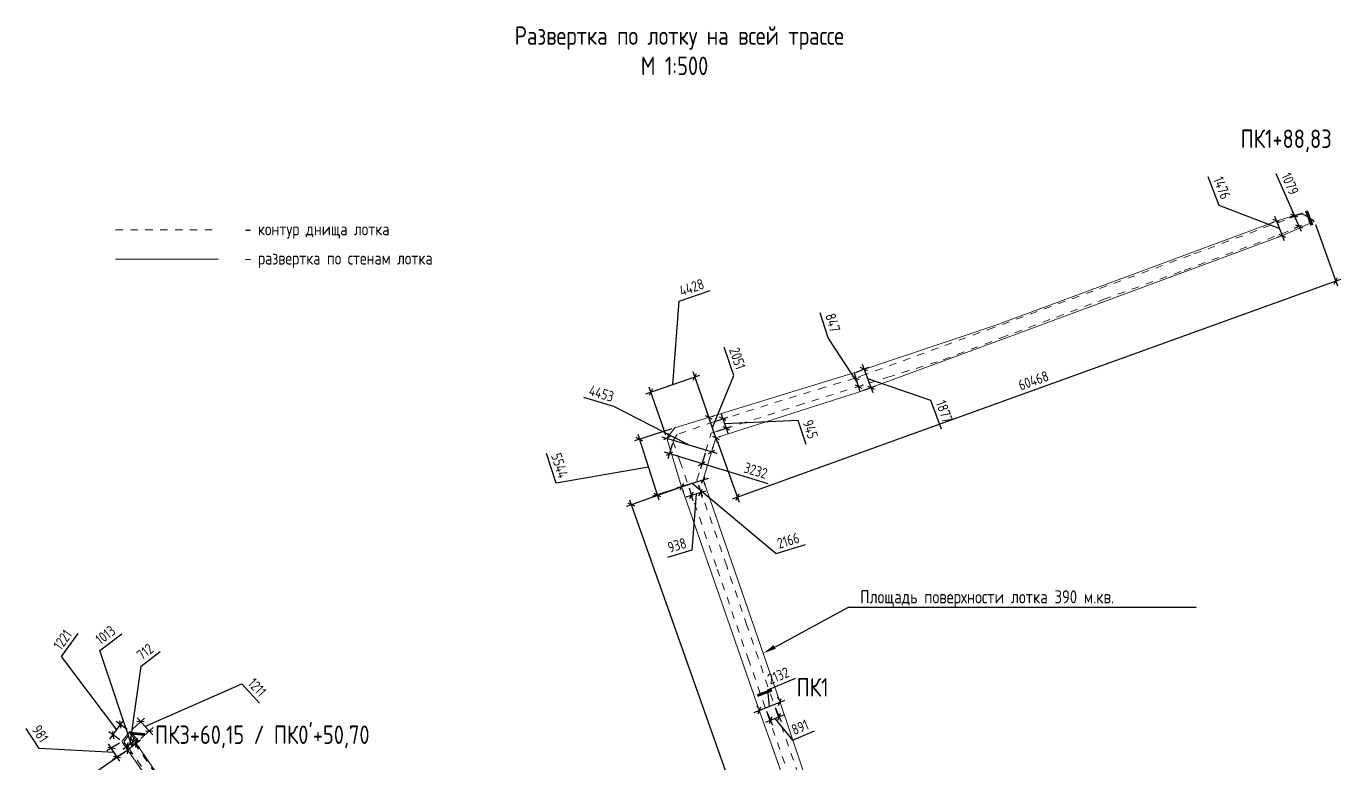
# Model space of a CAD drawing. Header units: millimetres. Extents: x 23457745 to 25202521, y 22218467 to 22861220.
# Drawn here: x 24554652 to 24679555, y 22620525 to 22690647 of the extents above; entities that cross this region are included whole.
import ezdxf
from ezdxf import colors
from ezdxf.entities.mleader import LeaderData, LeaderLine
from ezdxf.math import Vec2, Vec3

# ---------------------------------------------------------------- set-up
doc = ezdxf.new("R2010")
doc.units = ezdxf.units.MM
doc.linetypes.add('Штриховая', pattern=[2822.222233, 1411.111116, -1411.111116])
doc.layers.add('Text blocks_Ном._пера__28', color=7, linetype='Continuous', lineweight=13)
doc.layers.add('Пикеты', color=1, linetype='Continuous', lineweight=60)
doc.layers.add('Выноски', color=7, linetype='Continuous')
doc.styles.add('GOST 2.304', font='GOST_type.ttf')
doc.dimstyles.new('SPDS', dxfattribs={"dimscale": 100, "dimtxt": 2, "dimasz": 1, "dimexe": 1, "dimexo": 0.625, "dimgap": 0.7, "dimtad": 1, "dimdec": 0, "dimrnd": 0.001, "dimtxsty": 'GOST 2.304', "dimblk": 'OBLIQUE', "dimcen": 1.5, "dimdle": 1, "dimadec": 0, "dimazin": 2, "dimtfac": 0.75, "dimtdec": 0, "dimtmove": 1, "dimatfit": 3, "dimldrblk": 'OBLIQUE', "dimfxl": 1.25, "dimtolj": 1, "dimarcsym": 0})

# ---------------------------------------------------------------- blocks, each defined once
blk = doc.blocks.new('_Oblique')
at = {"color": 0, "linetype": 'ByBlock', "lineweight": -2}
blk.add_line((-0.5, -0.5), (0.5, 0.5), dxfattribs=at)
blk = doc.blocks.new('*D128')
at = {"color": 0, "lineweight": -2, "transparency": 16777216}
for p, q in [((24561640, 22631283), (24563725, 22632884)), ((24564699, 22622140), (24561640, 22631283)), ((24565497, 22622754), (24563901, 22621527)), ((24564488, 22621584), (24564602, 22621435)), ((24565291, 22622201), (24565405, 22622053))]:
    blk.add_line(p, q, dxfattribs=at)
at = {"layer": 'Defpoints', "color": 0, "lineweight": 30, "transparency": 16777216}
for p in [(24565101, 22622449), (24564297, 22621832), (24564297, 22621832)]:
    blk.add_point(p, dxfattribs=at)
at = {"color": 0, "lineweight": -2, "transparency": 16777216, "xscale": 500.0000000000001, "yscale": 500.0000000000001, "zscale": 500.0000000000001}
for p, rotation in [((24565101, 22622449), 37.52925139756826), ((24564297, 22621832), 217.5292513975683)]:
    blk.add_blockref('_Oblique', p, dxfattribs=dict(at, rotation=rotation))
at = {"color": 0, "transparency": 16777216, "insert": (24562165, 22632758), "char_height": 1000, "attachment_point": 5, "rotation": 37.52925, "style": 'GOST 2.304'}
blk.add_mtext('\\A1;1013', dxfattribs=at)
blk = doc.blocks.new('*D124')
at = {"color": 0, "lineweight": -2, "transparency": 16777216}
for p, q in [((24565556, 22629797), (24567363, 22631184)), ((24564533, 22622405), (24565556, 22629797)), ((24565212, 22622926), (24563855, 22621883)), ((24564250, 22622190), (24563947, 22622585)), ((24564814, 22622623), (24564511, 22623018))]:
    blk.add_line(p, q, dxfattribs=at)
at = {"layer": 'Defpoints', "color": 0, "lineweight": 30, "transparency": 16777216}
for p in [(24564251, 22622188), (24564440, 22621942), (24565005, 22622375)]:
    blk.add_point(p, dxfattribs=at)
at = {"color": 0, "lineweight": -2, "transparency": 16777216, "xscale": 500.0000000000001, "yscale": 500.0000000000001, "zscale": 500.0000000000001}
for p, rotation in [((24564251, 22622188), 217.5292513972541), ((24564816, 22622622), 37.52925139725419)]:
    blk.add_blockref('_Oblique', p, dxfattribs=dict(at, rotation=rotation))
at = {"color": 0, "transparency": 16777216, "insert": (24565941, 22631165), "char_height": 1000, "attachment_point": 5, "rotation": 37.52925, "style": 'GOST 2.304'}
blk.add_mtext('\\A1;712', dxfattribs=at)
blk = doc.blocks.new('*D143')
at = {"color": 0, "lineweight": -2, "transparency": 16777216}
for p, q in [((24555875, 22621966), (24554652, 22623881)), ((24563504, 22622492), (24562321, 22621737)), ((24563539, 22620758), (24562473, 22622427)), ((24563006, 22621592), (24555875, 22621966)), ((24564032, 22621666), (24562849, 22620910))]:
    blk.add_line(p, q, dxfattribs=at)
at = {"layer": 'Defpoints', "color": 0, "lineweight": 30, "transparency": 16777216}
for p in [(24563768, 22622661), (24562742, 22622006), (24564296, 22621834)]:
    blk.add_point(p, dxfattribs=at)
at = {"color": 0, "lineweight": -2, "transparency": 16777216, "xscale": 500.0000000000001, "yscale": 500.0000000000001, "zscale": 500.0000000000001}
for p, rotation in [((24562742, 22622006), 122.5564769666029), ((24563270, 22621179), 302.5564769666028)]:
    blk.add_blockref('_Oblique', p, dxfattribs=dict(at, rotation=rotation))
at = {"color": 0, "transparency": 16777216, "insert": (24555980, 22623381), "char_height": 1000, "attachment_point": 5, "rotation": 302.55648, "style": 'GOST 2.304'}
blk.add_mtext('\\A1;981', dxfattribs=at)
blk = doc.blocks.new('*D144')
at = {"color": 0, "lineweight": -2, "transparency": 16777216}
for p, q in [((24557995, 22630717), (24559578, 22632905)), ((24563249, 22623745), (24557995, 22630717)), ((24562599, 22622845), (24563900, 22624645)), ((24564246, 22623778), (24563202, 22624533)), ((24563531, 22622788), (24562486, 22623543))]:
    blk.add_line(p, q, dxfattribs=at)
at = {"layer": 'Defpoints', "color": 0, "lineweight": 30, "transparency": 16777216}
for p in [(24563607, 22624240), (24563784, 22622605), (24564499, 22623595)]:
    blk.add_point(p, dxfattribs=at)
at = {"color": 0, "lineweight": -2, "transparency": 16777216, "xscale": 500.0000000000001, "yscale": 500.0000000000001, "zscale": 500.0000000000001}
for p, rotation in [((24563607, 22624240), 54.12503461162292), ((24562892, 22623250), 234.1250346116229)]:
    blk.add_blockref('_Oblique', p, dxfattribs=dict(at, rotation=rotation))
at = {"color": 0, "transparency": 16777216, "insert": (24558097, 22632310), "char_height": 1000, "attachment_point": 5, "rotation": 54.12503, "style": 'GOST 2.304'}
blk.add_mtext('\\A1;1221', dxfattribs=at)
blk = doc.blocks.new('*D125')
at = {"color": 0, "lineweight": -2, "transparency": 16777216}
for p, q in [((24564045, 22621656), (24559482, 22618497)), ((24559608, 22619193), (24567811, 22607344)), ((24571678, 22610630), (24567115, 22607471))]:
    blk.add_line(p, q, dxfattribs=at)
at = {"layer": 'Defpoints', "color": 0, "lineweight": 30, "transparency": 16777216}
for p in [(24564302, 22621834), (24571935, 22610808), (24567527, 22607755)]:
    blk.add_point(p, dxfattribs=at)
at = {"color": 0, "lineweight": -2, "transparency": 16777216, "xscale": 500.0000000000001, "yscale": 500.0000000000001, "zscale": 500.0000000000001}
for p, rotation in [((24559893, 22618782), 124.6947609762698), ((24567527, 22607755), 304.6947609762697)]:
    blk.add_blockref('_Oblique', p, dxfattribs=dict(at, rotation=rotation))
at = {"color": 0, "transparency": 16777216, "insert": (24564409, 22613753), "char_height": 1000, "attachment_point": 5, "rotation": 304.69476, "style": 'GOST 2.304'}
blk.add_mtext('\\A1;13411', dxfattribs=at)
blk = doc.blocks.new('*D168')
at = {"color": 0, "lineweight": -2, "transparency": 16777216}
for p, q in [((24565922, 22624075), (24575122, 22628130)), ((24575122, 22628130), (24576799, 22626295)), ((24564730, 22623805), (24565883, 22624859)), ((24565176, 22624891), (24566668, 22623259)), ((24565547, 22622911), (24566700, 22623965))]:
    blk.add_line(p, q, dxfattribs=at)
at = {"layer": 'Defpoints', "color": 0, "lineweight": 30, "transparency": 16777216}
for p in [(24564499, 22623595), (24565316, 22622701), (24566331, 22623628)]:
    blk.add_point(p, dxfattribs=at)
at = {"color": 0, "lineweight": -2, "transparency": 16777216, "xscale": 500.0000000000001, "yscale": 500.0000000000001, "zscale": 500.0000000000001}
for p, rotation in [((24565514, 22624522), 132.4270072407289), ((24566331, 22623628), 312.4270072407289)]:
    blk.add_blockref('_Oblique', p, dxfattribs=dict(at, rotation=rotation))
at = {"color": 0, "transparency": 16777216, "insert": (24576589, 22627787), "char_height": 1000, "attachment_point": 5, "rotation": 312.42701, "style": 'GOST 2.304'}
blk.add_mtext('\\A1;1211', dxfattribs=at)
blk = doc.blocks.new('*D176')
at = {"color": 0, "lineweight": -2, "transparency": 16777216}
for p, q in [((24673378, 22676660), (24675150, 22672613)), ((24675282, 22672671), (24674692, 22672413)), ((24674949, 22673071), (24675783, 22671166)), ((24675714, 22671682), (24675125, 22671424))]:
    blk.add_line(p, q, dxfattribs=at)
at = {"layer": 'Defpoints', "color": 0, "lineweight": 30, "transparency": 16777216}
for p in [(24675568, 22672796), (24675583, 22671624), (24676001, 22671807)]:
    blk.add_point(p, dxfattribs=at)
at = {"color": 0, "lineweight": -2, "transparency": 16777216, "xscale": 500.0000000000001, "yscale": 500.0000000000001, "zscale": 500.0000000000001}
for p, rotation in [((24675150, 22672613), 113.640698329843), ((24675583, 22671624), 293.6406983298431)]:
    blk.add_blockref('_Oblique', p, dxfattribs=dict(at, rotation=rotation))
at = {"color": 0, "transparency": 16777216, "insert": (24674742, 22675666), "char_height": 1000, "attachment_point": 5, "rotation": 293.6407, "style": 'GOST 2.304'}
blk.add_mtext('\\A1;1079', dxfattribs=at)
blk = doc.blocks.new('*D177')
at = {"color": 0, "lineweight": -2, "transparency": 16777216}
for p, q in [((24621881, 22657446), (24620969, 22660139)), ((24619854, 22652482), (24621881, 22657446)), ((24620343, 22651037), (24619365, 22653927)), ((24619821, 22653553), (24619999, 22653613)), ((24620479, 22651611), (24620657, 22651671))]:
    blk.add_line(p, q, dxfattribs=at)
at = {"layer": 'Defpoints', "color": 0, "lineweight": 30, "transparency": 16777216}
for p in [(24619525, 22653453), (24619525, 22653453), (24620183, 22651511)]:
    blk.add_point(p, dxfattribs=at)
at = {"color": 0, "lineweight": -2, "transparency": 16777216, "xscale": 500.0000000000001, "yscale": 500.0000000000001, "zscale": 500.0000000000001}
for p, rotation in [((24619525, 22653453), 108.7153428199948), ((24620183, 22651511), 288.7153428199948)]:
    blk.add_blockref('_Oblique', p, dxfattribs=dict(at, rotation=rotation))
at = {"color": 0, "transparency": 16777216, "insert": (24622231, 22659066), "char_height": 1000, "attachment_point": 5, "rotation": 288.71534, "style": 'GOST 2.304'}
blk.add_mtext('\\A1;2051', dxfattribs=at)
blk = doc.blocks.new('*D178')
at = {"color": 0, "lineweight": -2, "transparency": 16777216}
for p, q in [((24610494, 22654483), (24607635, 22655349)), ((24617651, 22650831), (24610494, 22654483)), ((24615041, 22651621), (24620260, 22650041)), ((24615610, 22651775), (24615664, 22651955)), ((24619872, 22650485), (24619927, 22650664))]:
    blk.add_line(p, q, dxfattribs=at)
at = {"layer": 'Defpoints', "color": 0, "lineweight": 30, "transparency": 16777216}
for p in [(24615519, 22651476), (24619782, 22650186), (24619782, 22650186)]:
    blk.add_point(p, dxfattribs=at)
at = {"color": 0, "lineweight": -2, "transparency": 16777216, "xscale": 500.0000000000001, "yscale": 500.0000000000001, "zscale": 500.0000000000001}
for p, rotation in [((24615519, 22651476), 163.1544821718269), ((24619782, 22650186), 343.1544821718268)]:
    blk.add_blockref('_Oblique', p, dxfattribs=dict(at, rotation=rotation))
at = {"color": 0, "transparency": 16777216, "insert": (24609311, 22655730), "char_height": 1000, "attachment_point": 5, "rotation": 343.15448, "style": 'GOST 2.304'}
blk.add_mtext('\\A1;4453', dxfattribs=at)
blk = doc.blocks.new('*D179')
at = {"color": 0, "lineweight": -2, "transparency": 16777216}
for p, q in [((24619473, 22647646), (24616445, 22646723)), ((24617001, 22646613), (24617069, 22646391)), ((24617959, 22647185), (24625916, 22640506)), ((24619073, 22647244), (24619141, 22647022)), ((24625916, 22640506), (24628705, 22641355))]:
    blk.add_line(p, q, dxfattribs=at)
at = {"layer": 'Defpoints', "color": 0, "lineweight": 30, "transparency": 16777216}
for p in [(24618982, 22647543), (24616910, 22646912), (24616923, 22646869)]:
    blk.add_point(p, dxfattribs=at)
at = {"color": 0, "lineweight": -2, "transparency": 16777216, "xscale": 500.0000000000001, "yscale": 500.0000000000001, "zscale": 500.0000000000001}
for p, rotation in [((24618995, 22647500), 16.94484315918612), ((24616923, 22646869), 196.9448431591861)]:
    blk.add_blockref('_Oblique', p, dxfattribs=dict(at, rotation=rotation))
at = {"color": 0, "transparency": 16777216, "insert": (24627063, 22641744), "char_height": 1000, "attachment_point": 5, "rotation": 16.94484, "style": 'GOST 2.304'}
blk.add_mtext('\\A1;2166', dxfattribs=at)
blk = doc.blocks.new('*D185')
at = {"color": 0, "lineweight": -2, "transparency": 16777216}
for p, q in [((24677151, 22671786), (24679254, 22665971)), ((24621752, 22645702), (24679555, 22666611)), ((24620289, 22651217), (24622393, 22645402))]:
    blk.add_line(p, q, dxfattribs=at)
at = {"layer": 'Defpoints', "color": 0, "lineweight": 30, "transparency": 16777216}
for p in [(24677045, 22672079), (24679084, 22666441), (24620183, 22651511)]:
    blk.add_point(p, dxfattribs=at)
at = {"color": 0, "lineweight": -2, "transparency": 16777216, "xscale": 500.0000000000001, "yscale": 500.0000000000001, "zscale": 500.0000000000001}
for p, rotation in [((24679084, 22666441), 19.88678410545993), ((24622223, 22645872), 199.88678410546)]:
    blk.add_blockref('_Oblique', p, dxfattribs=dict(at, rotation=rotation))
at = {"color": 0, "transparency": 16777216, "insert": (24650364, 22656957), "char_height": 1000, "attachment_point": 5, "rotation": 19.88678, "style": 'GOST 2.304'}
blk.add_mtext('\\A1;60468', dxfattribs=at)
blk = doc.blocks.new('*D186')
at = {"color": 0, "lineweight": -2, "transparency": 16777216}
for p, q in [((24615980, 22652359), (24612438, 22651220)), ((24612761, 22651849), (24614764, 22645620)), ((24604989, 22647187), (24604075, 22650032)), ((24613762, 22648735), (24604989, 22647187)), ((24617677, 22647082), (24614134, 22645943))]:
    blk.add_line(p, q, dxfattribs=at)
at = {"layer": 'Defpoints', "color": 0, "lineweight": 30, "transparency": 16777216}
for p in [(24616278, 22652455), (24617974, 22647177), (24614610, 22646096)]:
    blk.add_point(p, dxfattribs=at)
at = {"color": 0, "lineweight": -2, "transparency": 16777216, "xscale": 500.0000000000001, "yscale": 500.0000000000001, "zscale": 500.0000000000001}
for p, rotation in [((24612914, 22651373), 107.8211309314622), ((24614610, 22646096), 287.8211309314622)]:
    blk.add_blockref('_Oblique', p, dxfattribs=dict(at, rotation=rotation))
at = {"color": 0, "transparency": 16777216, "insert": (24605341, 22648870), "char_height": 1000, "attachment_point": 5, "rotation": 287.82113, "style": 'GOST 2.304'}
blk.add_mtext('\\A1;5544', dxfattribs=at)
blk = doc.blocks.new('*D169')
at = {"color": 0, "lineweight": -2, "transparency": 16777216}
for p, q in [((24616681, 22664505), (24619638, 22665532)), ((24616087, 22656592), (24616681, 22664505)), ((24613523, 22655701), (24618650, 22657482)), ((24619600, 22653224), (24618014, 22657790)), ((24615417, 22651772), (24613831, 22656338))]:
    blk.add_line(p, q, dxfattribs=at)
at = {"layer": 'Defpoints', "color": 0, "lineweight": 30, "transparency": 16777216}
for p in [(24618178, 22657318), (24619702, 22652929), (24615519, 22651476)]:
    blk.add_point(p, dxfattribs=at)
at = {"color": 0, "lineweight": -2, "transparency": 16777216, "xscale": 500.0000000000001, "yscale": 500.0000000000001, "zscale": 500.0000000000001}
for p, rotation in [((24618178, 22657318), 19.15387191093915), ((24613995, 22655865), 199.1538719109392)]:
    blk.add_blockref('_Oblique', p, dxfattribs=dict(at, rotation=rotation))
at = {"color": 0, "transparency": 16777216, "insert": (24617881, 22665822), "char_height": 1000, "attachment_point": 5, "rotation": 19.15387, "style": 'GOST 2.304'}
blk.add_mtext('\\A1;4428', dxfattribs=at)
blk = doc.blocks.new('*D187')
at = {"color": 0, "lineweight": -2, "transparency": 16777216}
for p, q in [((24617240, 22646951), (24611680, 22644988)), ((24611985, 22645626), (24645888, 22549604)), ((24650809, 22551872), (24645250, 22549909))]:
    blk.add_line(p, q, dxfattribs=at)
at = {"layer": 'Defpoints', "color": 0, "lineweight": 30, "transparency": 16777216}
for p in [(24617534, 22647055), (24651104, 22551976), (24645721, 22550075)]:
    blk.add_point(p, dxfattribs=at)
at = {"color": 0, "lineweight": -2, "transparency": 16777216, "xscale": 500.0000000000001, "yscale": 500.0000000000001, "zscale": 500.0000000000001}
for p, rotation in [((24612152, 22645155), 109.4464575199588), ((24645721, 22550075), 289.4464575199588)]:
    blk.add_blockref('_Oblique', p, dxfattribs=dict(at, rotation=rotation))
at = {"color": 0, "transparency": 16777216, "insert": (24629738, 22597898), "char_height": 1000, "attachment_point": 5, "rotation": 289.44646, "style": 'GOST 2.304'}
blk.add_mtext('\\A1;100832', dxfattribs=at)
blk = doc.blocks.new('*D192')
at = {"color": 0, "lineweight": -2, "transparency": 16777216}
for p, q in [((24625118, 22627567), (24627752, 22628655)), ((24625278, 22625982), (24625118, 22627567)), ((24623831, 22625384), (24626725, 22626580)), ((24626168, 22626620), (24626072, 22626851)), ((24624197, 22625806), (24624102, 22626037))]:
    blk.add_line(p, q, dxfattribs=at)
at = {"layer": 'Defpoints', "color": 0, "lineweight": 30, "transparency": 16777216}
for p in [(24626263, 22626389), (24626287, 22626332), (24624317, 22625517)]:
    blk.add_point(p, dxfattribs=at)
at = {"color": 0, "lineweight": -2, "transparency": 16777216, "xscale": 500.0000000000001, "yscale": 500.0000000000001, "zscale": 500.0000000000001}
for p, rotation in [((24626263, 22626389), 22.45505512299261), ((24624293, 22625575), 202.4550551229926)]:
    blk.add_blockref('_Oblique', p, dxfattribs=dict(at, rotation=rotation))
at = {"color": 0, "transparency": 16777216, "insert": (24626110, 22628897), "char_height": 1000, "attachment_point": 5, "rotation": 22.45506, "style": 'GOST 2.304'}
blk.add_mtext('\\A1;2132', dxfattribs=at)
blk = doc.blocks.new('*D171')
at = {"color": 0, "lineweight": -2, "transparency": 16777216}
for p, q in [((24626654, 22625182), (24624906, 22624460)), ((24625004, 22625531), (24625559, 22624188)), ((24625828, 22625871), (24626383, 22624529)), ((24625780, 22624821), (24627446, 22622775)), ((24627446, 22622775), (24629546, 22623643))]:
    blk.add_line(p, q, dxfattribs=at)
at = {"layer": 'Defpoints', "color": 0, "lineweight": 30, "transparency": 16777216}
for p in [(24625709, 22626160), (24624885, 22625820), (24625368, 22624651)]:
    blk.add_point(p, dxfattribs=at)
at = {"color": 0, "lineweight": -2, "transparency": 16777216, "xscale": 500.0000000000001, "yscale": 500.0000000000001, "zscale": 500.0000000000001}
for p, rotation in [((24625368, 22624651), 202.4550551232312), ((24626192, 22624991), 22.4550551232312)]:
    blk.add_blockref('_Oblique', p, dxfattribs=dict(at, rotation=rotation))
at = {"color": 0, "transparency": 16777216, "insert": (24628171, 22623995), "char_height": 1000, "attachment_point": 5, "rotation": 22.45506, "style": 'GOST 2.304'}
blk.add_mtext('\\A1;891', dxfattribs=at)
blk = doc.blocks.new('*D172')
at = {"color": 0, "lineweight": -2, "transparency": 16777216}
for p, q in [((24617366, 22645894), (24619220, 22646459)), ((24617626, 22646757), (24617990, 22645562)), ((24618293, 22646177), (24617891, 22640840)), ((24618523, 22647030), (24618887, 22645835)), ((24617891, 22640840), (24615580, 22640136))]:
    blk.add_line(p, q, dxfattribs=at)
at = {"layer": 'Defpoints', "color": 0, "lineweight": 30, "transparency": 16777216}
for p in [(24617534, 22647055), (24618432, 22647329), (24618742, 22646313)]:
    blk.add_point(p, dxfattribs=at)
at = {"color": 0, "lineweight": -2, "transparency": 16777216, "xscale": 500.0000000000001, "yscale": 500.0000000000001, "zscale": 500.0000000000001}
for p, rotation in [((24617844, 22646040), 196.9448431592061), ((24618742, 22646313), 16.9448431592061)]:
    blk.add_blockref('_Oblique', p, dxfattribs=dict(at, rotation=rotation))
at = {"color": 0, "transparency": 16777216, "insert": (24616488, 22641302), "char_height": 1000, "attachment_point": 5, "rotation": 16.94484, "style": 'GOST 2.304'}
blk.add_mtext('\\A1;938', dxfattribs=at)
blk = doc.blocks.new('*D173')
at = {"color": 0, "lineweight": -2, "transparency": 16777216}
for p, q in [((24619334, 22648913), (24615284, 22650139)), ((24616062, 22650985), (24615617, 22649516)), ((24619155, 22650049), (24618710, 22648579)), ((24625157, 22647150), (24618855, 22649058))]:
    blk.add_line(p, q, dxfattribs=at)
at = {"layer": 'Defpoints', "color": 0, "lineweight": 30, "transparency": 16777216}
for p in [(24616153, 22651285), (24615762, 22649994), (24619246, 22650348)]:
    blk.add_point(p, dxfattribs=at)
at = {"color": 0, "lineweight": -2, "transparency": 16777216, "xscale": 500.0000000000001, "yscale": 500.0000000000001, "zscale": 500.0000000000001}
for p, rotation in [((24615762, 22649994), 163.1544821726266), ((24618855, 22649058), 343.1544821726265)]:
    blk.add_blockref('_Oblique', p, dxfattribs=dict(at, rotation=rotation))
at = {"color": 0, "transparency": 16777216, "insert": (24623971, 22648398), "char_height": 1000, "attachment_point": 5, "rotation": 343.15448, "style": 'GOST 2.304'}
blk.add_mtext('\\A1;3232', dxfattribs=at)
blk = doc.blocks.new('*D174')
at = {"color": 0, "lineweight": -2, "transparency": 16777216}
for p, q in [((24620686, 22653790), (24621310, 22651948)), ((24619998, 22653029), (24621320, 22653477)), ((24620301, 22652135), (24621623, 22652582)), ((24620998, 22652869), (24627967, 22653196)), ((24627967, 22653196), (24628742, 22650908))]:
    blk.add_line(p, q, dxfattribs=at)
at = {"layer": 'Defpoints', "color": 0, "lineweight": 30, "transparency": 16777216}
for p in [(24619702, 22652929), (24621149, 22652422), (24620005, 22652034)]:
    blk.add_point(p, dxfattribs=at)
at = {"color": 0, "lineweight": -2, "transparency": 16777216, "xscale": 500.0000000000001, "yscale": 500.0000000000001, "zscale": 500.0000000000001}
for p, rotation in [((24620846, 22653317), 108.7153428200312), ((24621149, 22652422), 288.7153428200312)]:
    blk.add_blockref('_Oblique', p, dxfattribs=dict(at, rotation=rotation))
at = {"color": 0, "transparency": 16777216, "insert": (24629160, 22652325), "char_height": 1000, "attachment_point": 5, "rotation": 288.71534, "style": 'GOST 2.304'}
blk.add_mtext('\\A1;945', dxfattribs=at)
blk = doc.blocks.new('*D193')
at = {"color": 0, "lineweight": -2, "transparency": 16777216}
for p, q in [((24630850, 22661018), (24630103, 22663392)), ((24633598, 22656801), (24630850, 22661018)), ((24633321, 22657681), (24633875, 22655920)), ((24633692, 22657274), (24633948, 22657354)), ((24633946, 22656466), (24634202, 22656547))]:
    blk.add_line(p, q, dxfattribs=at)
at = {"layer": 'Defpoints', "color": 0, "lineweight": 30, "transparency": 16777216}
for p in [(24633394, 22657180), (24633648, 22656372), (24633725, 22656397)]:
    blk.add_point(p, dxfattribs=at)
at = {"color": 0, "lineweight": -2, "transparency": 16777216, "xscale": 500.0000000000001, "yscale": 500.0000000000001, "zscale": 500.0000000000001}
for p, rotation in [((24633471, 22657204), 107.4544240285643), ((24633725, 22656397), 287.4544240285642)]:
    blk.add_blockref('_Oblique', p, dxfattribs=dict(at, rotation=rotation))
at = {"color": 0, "transparency": 16777216, "insert": (24631288, 22662460), "char_height": 1000, "attachment_point": 5, "rotation": 287.45442, "style": 'GOST 2.304'}
blk.add_mtext('\\A1;847', dxfattribs=at)
blk = doc.blocks.new('*D194')
at = {"color": 0, "lineweight": -2, "transparency": 16777216}
for p, q in [((24633507, 22657769), (24634729, 22658217)), ((24634087, 22658515), (24635079, 22655813)), ((24634154, 22656007), (24635376, 22656455)), ((24634583, 22657164), (24640589, 22655091)), ((24640589, 22655091), (24641594, 22652353))]:
    blk.add_line(p, q, dxfattribs=at)
at = {"layer": 'Defpoints', "color": 0, "lineweight": 30, "transparency": 16777216}
for p in [(24633214, 22657661), (24634906, 22656283), (24633861, 22655899)]:
    blk.add_point(p, dxfattribs=at)
at = {"color": 0, "lineweight": -2, "transparency": 16777216, "xscale": 500.0000000000001, "yscale": 500.0000000000001, "zscale": 500.0000000000001}
for p, rotation in [((24634259, 22658045), 110.1537957122279), ((24634906, 22656283), 290.153795712228)]:
    blk.add_blockref('_Oblique', p, dxfattribs=dict(at, rotation=rotation))
at = {"color": 0, "transparency": 16777216, "insert": (24641890, 22654015), "char_height": 1000, "attachment_point": 5, "rotation": 290.1538, "style": 'GOST 2.304'}
blk.add_mtext('\\A1;1877', dxfattribs=at)
blk = doc.blocks.new('*D195')
at = {"color": 0, "lineweight": -2, "transparency": 16777216}
for p, q in [((24668015, 22673613), (24666956, 22676329)), ((24673719, 22671429), (24668015, 22673613)), ((24673270, 22672583), (24674168, 22670276)), ((24673170, 22672007), (24672985, 22671935)), ((24673706, 22670632), (24673521, 22670560))]:
    blk.add_line(p, q, dxfattribs=at)
at = {"layer": 'Defpoints', "color": 0, "lineweight": 30, "transparency": 16777216}
for p in [(24673461, 22672121), (24673987, 22670742), (24673997, 22670746)]:
    blk.add_point(p, dxfattribs=at)
at = {"color": 0, "lineweight": -2, "transparency": 16777216, "xscale": 500.0000000000001, "yscale": 500.0000000000001, "zscale": 500.0000000000001}
for p, rotation in [((24673451, 22672117), 111.2856923259136), ((24673987, 22670742), 291.2856923259135)]:
    blk.add_blockref('_Oblique', p, dxfattribs=dict(at, rotation=rotation))
at = {"color": 0, "transparency": 16777216, "insert": (24668278, 22675280), "char_height": 1000, "attachment_point": 5, "rotation": 291.28569, "style": 'GOST 2.304'}
blk.add_mtext('\\A1;1476', dxfattribs=at)

msp = doc.modelspace()

# ---------------------------------------------------------------- linework, layer by layer
at = {"color": 5, "linetype": 'Штриховая', "lineweight": 20, "ltscale": 0.5}
msp.add_line((24563141.427, 22671281.063), (24572902.942, 22671281.063), dxfattribs=at)
at = {"lineweight": 20}
msp.add_line((24563141.427, 22668507.22), (24572902.942, 22668507.22), dxfattribs=at)
for points in [[(24676938.512, 22672207.539), (24675821.265, 22672880.37), (24673461.261, 22672120.501), (24646795.664, 22662234.979), (24633183.298, 22657651.159), (24616277.845, 22652454.903), (24615519.473, 22651476.335), (24616923.171, 22646869.189), (24624316.826, 22625517.322), (24628636.586, 22613438.471)], [(24630420.412, 22614110.327), (24626287.057, 22626331.608), (24618981.727, 22647543.312), (24620182.973, 22651510.635), (24633841.788, 22655891.965), (24647352.11, 22660850.429), (24673969.9, 22670733.809), (24677044.765, 22672079.483), (24676938.512, 22672207.539)], [(24565136.92, 22622700.074), (24565316.92, 22622700.545), (24565100.62, 22622449.073), (24572762.359, 22611348.121), (24571935.418, 22610807.584), (24563799.672, 22622549.967), (24563767.814, 22622660.641), (24564499.267, 22623594.672), (24565316.92, 22622700.074)]]:
    msp.add_lwpolyline(points, dxfattribs=at)
at = {"color": 5, "linetype": 'Штриховая', "lineweight": 20, "ltscale": 0.5}
for points in [[(24676938.512, 22672207.539), (24675965.549, 22672786.218), (24675536.462, 22672712.004), (24665284.168, 22668878.521), (24646586.679, 22662001.169), (24638636.52, 22659083.069), (24633394.01, 22657180.281), (24630528.36, 22656322.811), (24626463.286, 22655081.183), (24620001.081, 22653031.142), (24616508.548, 22651839.22), (24616097.549, 22651198.221), (24616761.831, 22649287.95), (24620316.661, 22639016.466), (24623244.693, 22630537.815), (24630117.616, 22610768.403)], [(24628001.955, 22619527.629), (24626045.352, 22625178.48), (24623136.15, 22633663.635), (24621213.069, 22639327.358), (24618367.881, 22647513.969), (24619742.55, 22651950.218), (24627954.329, 22654582.194), (24636512.187, 22657272.995), (24641788.55, 22658928.218), (24647278.331, 22661013.568), (24657052.717, 22664686.688), (24664676.956, 22667438.143), (24673907.983, 22670884.347), (24676938.512, 22672207.539)], [(24563947.63, 22622652.481), (24564505.286, 22623414.258), (24565136.92, 22622700.074), (24564925.515, 22622490.763), (24572583.032, 22611350.942), (24571994.313, 22610977.677), (24563947.629, 22622652.48)]]:
    msp.add_lwpolyline(points, dxfattribs=at)
at = {"layer": 'Пикеты', "color": 240, "lineweight": 70, "true_color": 0xed1f24}
for p, q in [((24676814.235, 22671725.35), (24676315.827, 22673088.745)), ((24625499.016, 22627511.838), (24624137.659, 22627007.889)), ((24565927.855, 22623316.384), (24564479.639, 22623416.022))]:
    msp.add_line(p, q, dxfattribs=at)

# ---------------------------------------------------------------- texts
at = {"layer": 'Text blocks_Ном._пера__28', "style": 'GOST 2.304'}
for s, height, p in [('Развертка по лотку на всей трассе ', 1750, (24601060.815, 22688885.368)), ('М 1:500', 1750, (24613049.331, 22686011.957)), ('- контур днища лотка', 1200, (24575393.864, 22670763.519)), ('- развертка по стенам лотка', 1200, (24575393.864, 22667989.675))]:
    msp.add_text(s, height=height, dxfattribs=at).set_placement(p)
at = {"layer": 'Пикеты', "style": 'GOST 2.304'}
for s, p in [('ПК1+88,83', (24670033.077, 22679076.648, -228747)), ('ПК1', (24627852.101, 22626915.421, -344094)), ("ПК3+60,15 / ПК0'+50,70 ", (24566878.735, 22622410.162, -228747))]:
    msp.add_text(s, height=1750, dxfattribs=at).set_placement(p)

# ---------------------------------------------------------------- dimensions: what is measured, and where the dimension line sits
for base, p1, p2, angle, picture, middle in [((24673986.976, 22670741.759), (24673461.261, 22672120.501), (24673996.906, 22670745.628), 291.28569233, '*D195', (24667887.516, 22673938.657)), ((24675582.609, 22671624.366), (24675567.847, 22672796.016), (24676000.623, 22671807.346), 293.64069833, '*D176', (24673236.028, 22675006.578)), ((24618177.971, 22657318.114), (24615519.473, 22651476.335), (24619702.39, 22652929.205), 19.15387191, '*D169', (24617011.967, 22664620.13)), ((24633724.947, 22656396.618), (24633394.01, 22657180.281), (24633648.019, 22656372.43), 287.45442403, '*D193', (24630744.529, 22661351.55)), ((24619524.949, 22653452.97), (24620182.973, 22651510.635), (24619524.949, 22653452.97), 108.71534282, '*D177', (24621769.113, 22657777.608)), ((24634906.359, 22656282.676), (24633213.945, 22657661.479), (24633860.817, 22655898.949), 290.15379571, '*D194', (24640709.51, 22654762.426)), ((24619781.821, 22650185.76), (24615519.473, 22651476.335), (24619781.821, 22650185.76), 343.15448217, '*D178', (24610159.127, 22654584.833)), ((24621149.357, 22652422.012), (24619702.39, 22652929.205), (24620005.499, 22652034.496), 288.71534282, '*D174', (24628079.142, 22652864.389)), ((24614610.498, 22646095.718), (24616277.845, 22652454.903), (24617974.494, 22647177.148), 287.82113093, '*D186', (24604882.062, 22647520.209)), ((24615762.206, 22649994.216), (24619245.932, 22650348.019), (24616152.898, 22651284.543), 163.15448217, '*D173', (24624059.361, 22648689.389)), ((24616923.171, 22646869.189), (24618981.727, 22647543.312), (24616910.088, 22646912.129), 196.94484316, '*D179', (24626251.112, 22640607.724)), ((24618741.58, 22646313.463), (24617534.475, 22647055.44), (24618432.182, 22647328.952), 16.94484316, '*D172', (24617556.163, 22640738.109)), ((24563607.156, 22624239.858), (24563783.743, 22622605.304), (24564499.267, 22623594.672), 54.12503461, '*D144', (24558200.185, 22631000.565)), ((24564297.176, 22621831.917), (24565100.62, 22622449.073), (24564297.176, 22621831.917), 217.5292514, '*D128', (24561917.771, 22631495.928)), ((24564251.198, 22622188.07), (24565004.778, 22622375.453), (24564440.315, 22621941.868), 217.5292514, '*D124', (24565833.679, 22630009.812)), ((24566330.954, 22623627.753), (24564499.267, 22623594.672), (24565316.491, 22622700.544), 312.42700724, '*D168', (24575358.114, 22627871.968)), ((24562742.253, 22622005.864), (24564295.653, 22621833.899), (24563767.814, 22622660.641), 122.55647697, '*D143', (24555686.339, 22622260.522))]:
    dim = msp.add_linear_dim(base=base, p1=p1, p2=p2, angle=angle, dimstyle='SPDS', override={"dimscale": 500, "dimlfac": 1})
    dim.commit()
    dim.dimension.update_dxf_attribs({"geometry": picture, "text_midpoint": middle, "dimtype": 161})
for p1, p2, distance, picture, middle in [((24620182.973, 22651510.635), (24677044.765, 22672079.483), -5996.046, '*D185', (24650364.118, 22656956.561)), ((24617534.475, 22647055.44), (24651104.061, 22551975.574), -5708.611, '*D187', (24629738.5, 22597898.188)), ((24624316.826, 22625517.322), (24626287.057, 22626331.608), 62.341, '*D192', (24625116.905, 22628486.84)), ((24625708.805, 22626160.075), (24624885.001, 22625819.601), 1264.954, '*D171', (24627444.513, 22623694.736)), ((24564301.648, 22621834.302), (24571935.418, 22610807.584), -5362.271, '*D125', (24564408.855, 22613752.742))]:
    dim = msp.add_aligned_dim(p1=p1, p2=p2, distance=distance, dimstyle='SPDS', override={"dimscale": 500, "dimlfac": 1})
    dim.commit()
    dim.dimension.update_dxf_attribs({"geometry": picture, "text_midpoint": middle})

# ---------------------------------------------------------------- leaders
at = {"layer": 'Выноски', "color": 0, "lineweight": -2}
ml = msp.add_multileader_mtext('Standard', dxfattribs=at)
ml.set_content('{\\C0;Площадь поверхности лотка 390 м.кв.}', color=5, style='GOST 2.304')
ml.set_leader_properties(lineweight=-3)
ml.build(insert=Vec2(0, 0))
ml.multileader.update_dxf_attribs({"text_left_attachment_type": 6, "text_right_attachment_type": 6, "dogleg_length": 1, "arrow_head_size": 1250, "scale": 500})
ctx = ml.context
ctx.base_point, ctx.scale, ctx.char_height, ctx.arrow_head_size, ctx.landing_gap_size, ctx.plane_origin = Vec3(24632869.801, 22635414.239), 500, 1250, 1250, 900, Vec3(24644474.794, 22619481.796)
ctx.left_attachment, ctx.right_attachment, ctx.text_align_type = 6, 6, 1
notes = []
notes.append((ctx, [(0, (1, 1, 0), (24632769.953, 22635414.239), (1, 0), 99.848, [(3, [(24624669.555, 22631028.177)], 0, [])])]))
ctx.mtext.insert, ctx.mtext.alignment, ctx.mtext.flow_direction = Vec3(24645955.291, 22637021.637), 2, 5
for ctx, leaders in notes:
    for number, flags, end, landing, length, lines in leaders:
        leader = LeaderData()
        leader.index, (leader.has_last_leader_line, leader.has_dogleg_vector, leader.attachment_direction) = number, flags
        leader.last_leader_point, leader.dogleg_vector, leader.dogleg_length = Vec3(end), Vec3(landing), length
        for number, points, colour, breaks in lines:
            line = LeaderLine()
            line.index, line.vertices, line.color, line.breaks = number, Vec3.list(points), colors.encode_raw_color(colour), breaks
            leader.lines.append(line)
        ctx.leaders.append(leader)

doc.saveas('drawing.dxf')
